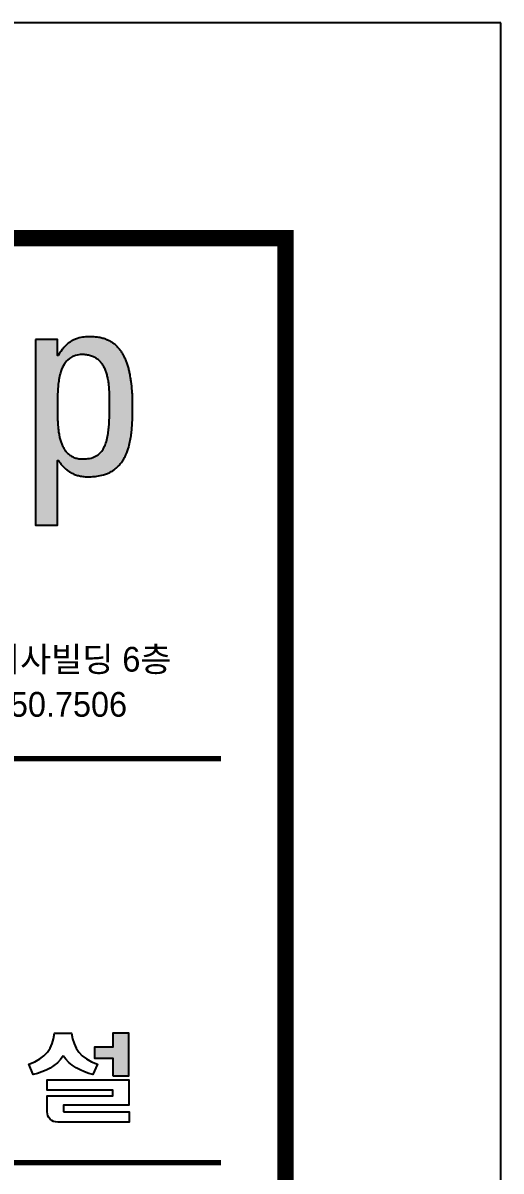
# Model space of a CAD drawing. Header units: millimetres. Extents: x -87 to 210163, y -109 to 148391.
# Drawn here: x 199069 to 210163, y 121720 to 148391 of the extents above; entities that cross this region are included whole.
import ezdxf

# ---------------------------------------------------------------- set-up
doc = ezdxf.new("R2010")
doc.units = ezdxf.units.MM
doc.header["$LTSCALE"] = 50
doc.header["$MEASUREMENT"] = 0
doc.layers.get('0').update_dxf_attribs({"linetype": 'CONTINUOUS'})
doc.layers.add('001dmp-FORM', color=253, linetype='CONTINUOUS')
doc.styles.add('돋움', font='Dotum.ttf')

# ---------------------------------------------------------------- blocks, each defined once
blk = doc.blocks.new('FORM_ELEC_SUKWOO$0$')
at = {"layer": '001dmp-FORM'}
h = blk.add_hatch(color=253, dxfattribs=at)
h.paths.add_polyline_path([(153419, 105255), (153810, 105255), (153810, 106419), (153819, 106409), (153825, 106409), (153832, 106398), (153842, 106385), (153851, 106372), (153861, 106360), (153871, 106347), (153882, 106335), (153893, 106323), (153903, 106311), (153914, 106300), (153926, 106288), (153937, 106277), (153949, 106266), (153961, 106256), (153974, 106246), (153987, 106236), (154000, 106226), (154013, 106217), (154027, 106208), (154041, 106199), (154055, 106191), (154070, 106183), (154085, 106175), (154100, 106168), (154116, 106161), (154133, 106155), (154149, 106149), (154167, 106144), (154184, 106139), (154203, 106134), (154221, 106130), (154240, 106127), (154260, 106124), (154280, 106122), (154301, 106120), (154323, 106119), (154345, 106118), (154367, 106118), (154391, 106118), (154414, 106119), (154438, 106121), (154463, 106123), (154488, 106125), (154514, 106129), (154541, 106133), (154570, 106139), (154599, 106146), (154630, 106154), (154664, 106165), (154700, 106179), (154742, 106198), (154769, 106212), (154783, 106220), (154795, 106228), (154820, 106245), (154839, 106259), (154856, 106272), (154870, 106284), (154882, 106295), (154892, 106306), (154909, 106322), (154921, 106335), (154937, 106355), (154953, 106375), (154967, 106394), (154977, 106410), (154985, 106423), (154994, 106438), (155002, 106452), (155009, 106465), (155017, 106480), (155023, 106493), (155031, 106510), (155048, 106549), (155061, 106585), (155073, 106619), (155082, 106651), (155091, 106682), (155098, 106712), (155104, 106741), (155110, 106770), (155115, 106797), (155119, 106824), (155123, 106851), (155127, 106877), (155130, 106903), (155133, 106928), (155135, 106954), (155137, 106978), (155139, 107003), (155141, 107027), (155142, 107052), (155144, 107076), (155145, 107099), (155146, 107123), (155147, 107147), (155148, 107170), (155148, 107193), (155149, 107217), (155149, 107240), (155150, 107263), (155150, 107286), (155150, 107308), (155150, 107331), (155150, 107354), (155150, 107377), (155150, 107399), (155150, 107422), (155150, 107445), (155150, 107467), (155150, 107489), (155149, 107511), (155148, 107533), (155148, 107555), (155147, 107577), (155146, 107599), (155145, 107620), (155143, 107642), (155142, 107663), (155140, 107684), (155139, 107705), (155137, 107726), (155135, 107746), (155133, 107767), (155130, 107787), (155128, 107808), (155125, 107828), (155122, 107847), (155120, 107867), (155116, 107887), (155110, 107925), (155106, 107944), (155102, 107963), (155098, 107982), (155094, 108001), (155090, 108019), (155085, 108037), (155081, 108055), (155076, 108073), (155071, 108090), (155065, 108108), (155060, 108125), (155054, 108142), (155048, 108159), (155042, 108175), (155036, 108191), (155029, 108208), (155022, 108223), (155015, 108239), (155008, 108254), (155001, 108270), (154993, 108284), (154985, 108299), (154977, 108314), (154968, 108328), (154959, 108342), (154950, 108355), (154941, 108369), (154931, 108382), (154922, 108394), (154911, 108407), (154901, 108419), (154890, 108431), (154879, 108443), (154868, 108454), (154856, 108465), (154844, 108475), (154832, 108486), (154819, 108496), (154806, 108505), (154792, 108515), (154779, 108524), (154765, 108532), (154750, 108540), (154735, 108548), (154720, 108556), (154705, 108563), (154689, 108569), (154672, 108576), (154655, 108582), (154638, 108587), (154621, 108592), (154603, 108597), (154584, 108601), (154565, 108605), (154546, 108608), (154527, 108611), (154506, 108614), (154486, 108616), (154465, 108618), (154444, 108619), (154422, 108620), (154400, 108621), (154378, 108621), (154355, 108621), (154331, 108620), (154307, 108619), (154282, 108616), (154256, 108612), (154228, 108607), (154198, 108600), (154166, 108591), (154131, 108578), (154089, 108559), (154056, 108541), (154041, 108531), (154034, 108527), (154003, 108504), (153980, 108486), (153966, 108473), (153948, 108455), (153924, 108431), (153909, 108413), (153895, 108397), (153867, 108360), (153845, 108327), (153810, 108273), (153810, 108573), (153419, 108573)])
h.paths.add_polyline_path([(154736, 107674), (154740, 107510), (154740, 107261), (154730, 107012), (154693, 106750), (154590, 106537), (154417, 106447), (154187, 106430), (154006, 106507), (153896, 106660), (153839, 106843), (153815, 107032), (153812, 107149), (153811, 107190), (153811, 107206), (153811, 107215), (153810, 107238), (153810, 107294), (153808, 107556), (153822, 107793), (153868, 108015), (153974, 108212), (154147, 108302), (154379, 108301), (154559, 108208), (154663, 108051), (154716, 107866)], flags=16)
blk.add_hatch(color=253, dxfattribs=at).paths.add_polyline_path([(154795, 95414), (155084, 95414), (155084, 96174), (154795, 96174), (154795, 95926), (154468, 95926), (154468, 95728), (154795, 95728)])
at = {"layer": '001dmp-FORM', "color": 30}
blk.add_lwpolyline([(161727, 114228), (0, 114228), (0, 0), (161727, 0)], close=True, dxfattribs=at)
at = {"layer": '001dmp-FORM', "const_width": 288}
blk.add_lwpolyline([(5769, 3846), (5769, 110382), (157881, 110382), (157881, 3846)], close=True, dxfattribs=at)
at = {"layer": '001dmp-FORM', "color": 253}
for points in [[(153419, 108573), (153419, 105255), (153810, 105255), (153810, 106409), (153825, 106409), (153832, 106398), (153842, 106385), (153851, 106372), (153861, 106360), (153871, 106347), (153882, 106335), (153893, 106323), (153903, 106311), (153914, 106300), (153926, 106288), (153937, 106277), (153949, 106266), (153961, 106256), (153974, 106246), (153987, 106236), (154000, 106226), (154013, 106217), (154027, 106208), (154041, 106199), (154055, 106191), (154070, 106183), (154085, 106175), (154100, 106168), (154116, 106161), (154133, 106155), (154149, 106149), (154167, 106144), (154184, 106139), (154203, 106134), (154221, 106130), (154240, 106127), (154260, 106124), (154280, 106122), (154301, 106120), (154323, 106119), (154345, 106118), (154367, 106118), (154391, 106118), (154414, 106119), (154438, 106121), (154463, 106123), (154488, 106125), (154514, 106129), (154541, 106133), (154570, 106139), (154599, 106146), (154630, 106154), (154664, 106165), (154700, 106179), (154742, 106198), (154769, 106212), (154783, 106220), (154795, 106228), (154820, 106245), (154839, 106259), (154856, 106272), (154870, 106284), (154882, 106295), (154892, 106306), (154909, 106322), (154921, 106335), (154937, 106355), (154953, 106375), (154967, 106394), (154977, 106410), (154985, 106423), (154994, 106438), (155002, 106452), (155009, 106465), (155017, 106480), (155023, 106493), (155031, 106510), (155048, 106549), (155061, 106585), (155073, 106619), (155082, 106651), (155091, 106682), (155098, 106712), (155104, 106741), (155110, 106770), (155115, 106797), (155119, 106824), (155123, 106851), (155127, 106877), (155130, 106903), (155133, 106928), (155135, 106954), (155137, 106978), (155139, 107003), (155141, 107027), (155142, 107052), (155144, 107076), (155145, 107099), (155146, 107123), (155147, 107147), (155148, 107170), (155148, 107193), (155149, 107217), (155149, 107240), (155150, 107263), (155150, 107286), (155150, 107308), (155150, 107331), (155150, 107354), (155150, 107377), (155150, 107399), (155150, 107422), (155150, 107445), (155150, 107467), (155150, 107489), (155149, 107511), (155148, 107533), (155148, 107555), (155147, 107577), (155146, 107599), (155145, 107620), (155143, 107642), (155142, 107663), (155140, 107684), (155139, 107705), (155137, 107726), (155135, 107746), (155133, 107767), (155130, 107787), (155128, 107808), (155125, 107828), (155122, 107847), (155120, 107867), (155116, 107887), (155110, 107925), (155106, 107944), (155102, 107963), (155098, 107982), (155094, 108001), (155090, 108019), (155085, 108037), (155081, 108055), (155076, 108073), (155071, 108090), (155065, 108108), (155060, 108125), (155054, 108142), (155048, 108159), (155042, 108175), (155036, 108191), (155029, 108208), (155022, 108223), (155015, 108239), (155008, 108254), (155001, 108270), (154993, 108284), (154985, 108299), (154977, 108314), (154968, 108328), (154959, 108342), (154950, 108355), (154941, 108369), (154931, 108382), (154922, 108394), (154911, 108407), (154901, 108419), (154890, 108431), (154879, 108443), (154868, 108454), (154856, 108465), (154844, 108475), (154832, 108486), (154819, 108496), (154806, 108505), (154792, 108515), (154779, 108524), (154765, 108532), (154750, 108540), (154735, 108548), (154720, 108556), (154705, 108563), (154689, 108569), (154672, 108576), (154655, 108582), (154638, 108587), (154621, 108592), (154603, 108597), (154584, 108601), (154565, 108605), (154546, 108608), (154527, 108611), (154506, 108614), (154486, 108616), (154465, 108618), (154444, 108619), (154422, 108620), (154400, 108621), (154378, 108621), (154355, 108621), (154331, 108620), (154307, 108619), (154282, 108616), (154256, 108612), (154228, 108607), (154198, 108600), (154166, 108591), (154131, 108578), (154089, 108559), (154056, 108541), (154041, 108531), (154034, 108527), (154003, 108504), (153980, 108486), (153966, 108473), (153948, 108455), (153924, 108431), (153909, 108413), (153895, 108397), (153867, 108360), (153845, 108327), (153819, 108287), (153810, 108287), (153810, 108573), (153419, 108573)], [(153928, 108126), (153901, 108077), (153884, 108037), (153871, 108002), (153861, 107969), (153853, 107938), (153846, 107908), (153840, 107880), (153835, 107852), (153831, 107825), (153827, 107799), (153824, 107773), (153821, 107748), (153819, 107723), (153817, 107698), (153815, 107674), (153814, 107649), (153813, 107626), (153812, 107602), (153811, 107579), (153810, 107555), (153810, 107532), (153810, 107509), (153810, 107486), (153809, 107464), (153809, 107441), (153809, 107418), (153810, 107396), (153810, 107373), (153810, 107351), (153810, 107328), (153810, 107306), (153810, 107283), (153810, 107261), (153810, 107238), (153811, 107215), (153811, 107193), (153811, 107171), (153812, 107149), (153812, 107127), (153813, 107105), (153814, 107083), (153816, 107062), (153817, 107041), (153819, 107020), (153821, 106999), (153823, 106978), (153825, 106958), (153827, 106938), (153830, 106918), (153833, 106898), (153837, 106879), (153840, 106860), (153844, 106841), (153848, 106822), (153853, 106804), (153857, 106786), (153862, 106769), (153868, 106751), (153873, 106734), (153880, 106718), (153886, 106702), (153893, 106686), (153900, 106670), (153907, 106655), (153915, 106640), (153923, 106626), (153932, 106612), (153941, 106598), (153951, 106585), (153960, 106572), (153971, 106560), (153982, 106548), (153993, 106537), (154005, 106526), (154017, 106516), (154030, 106506), (154044, 106497), (154058, 106488), (154072, 106480), (154088, 106473), (154103, 106466), (154120, 106460), (154137, 106454), (154155, 106449), (154174, 106445), (154193, 106442), (154213, 106440), (154234, 106438), (154256, 106437), (154279, 106437), (154303, 106438), (154327, 106440), (154353, 106443), (154380, 106447), (154409, 106454), (154441, 106464), (154479, 106479), (154503, 106491), (154537, 106514), (154553, 106527), (154578, 106551), (154597, 106573), (154600, 106577), (154626, 106615), (154637, 106634), (154639, 106639), (154651, 106663), (154659, 106681), (154668, 106705), (154672, 106717), (154683, 106751), (154691, 106782), (154698, 106811), (154704, 106840), (154709, 106868), (154713, 106895), (154717, 106921), (154720, 106947), (154723, 106972), (154726, 106998), (154728, 107022), (154730, 107047), (154732, 107071), (154733, 107095), (154734, 107119), (154735, 107143), (154736, 107167), (154737, 107190), (154738, 107214), (154739, 107237), (154739, 107260), (154739, 107283), (154740, 107306), (154740, 107329), (154740, 107352), (154740, 107375), (154740, 107397), (154740, 107420), (154740, 107443), (154740, 107465), (154740, 107488), (154740, 107510), (154740, 107533), (154739, 107555), (154739, 107577), (154738, 107599), (154737, 107621), (154736, 107643), (154735, 107664), (154734, 107685), (154732, 107707), (154731, 107727), (154729, 107748), (154726, 107769), (154724, 107789), (154721, 107809), (154718, 107828), (154715, 107848), (154711, 107867), (154708, 107886), (154704, 107905), (154699, 107923), (154695, 107941), (154690, 107958), (154684, 107976), (154679, 107993), (154673, 108009), (154666, 108026), (154659, 108042), (154652, 108057), (154645, 108072), (154637, 108087), (154629, 108102), (154620, 108116), (154611, 108129), (154601, 108142), (154592, 108155), (154581, 108167), (154570, 108179), (154559, 108191), (154547, 108201), (154535, 108212), (154522, 108222), (154509, 108231), (154495, 108240), (154481, 108248), (154466, 108256), (154450, 108263), (154434, 108270), (154418, 108276), (154401, 108281), (154383, 108286), (154364, 108291), (154345, 108294), (154326, 108297), (154305, 108299), (154284, 108301), (154262, 108302), (154239, 108302), (154216, 108301), (154191, 108298), (154164, 108294), (154134, 108287), (154100, 108275), (154080, 108267), (154057, 108255), (154025, 108234), (153990, 108204), (153970, 108184), (153952, 108162), (153940, 108144), (153928, 108126)], [(154795, 95414), (155084, 95414), (155084, 96174), (154795, 96174), (154795, 95926), (154468, 95926), (154468, 95728), (154795, 95728), (154795, 95414)]]:
    blk.add_lwpolyline(points, dxfattribs=at)
at = {"layer": '001dmp-FORM', "const_width": 96.2}
for points in [[(145335, 101082), (156730, 101082)], [(145335, 93862), (156730, 93862)]]:
    blk.add_lwpolyline(points, dxfattribs=at)
at = {"layer": '001dmp-FORM', "color": 253}
for points, knots in [([(153911, 95773), (154018, 95601), (154246, 95486), (154443, 95436), (154443, 95436), (154524, 95621), (154524, 95621), (154216, 95731), (154098, 95907), (154061, 96174), (154061, 96174), (153758, 96174), (153758, 96174), (153721, 95907), (153605, 95731), (153297, 95621), (153297, 95621), (153378, 95436), (153378, 95436), (153575, 95486), (153803, 95586), (153911, 95773)], [0, 0, 0, 0, 1, 1, 1, 2, 2, 2, 3, 3, 3, 4, 4, 4, 5, 5, 5, 6, 6, 6, 7, 7, 7, 7]), ([(153915, 94771), (153915, 94771), (153915, 94887), (153915, 94887), (153915, 94887), (155086, 94887), (155086, 94887), (155086, 94887), (155086, 95344), (155086, 95344), (155086, 95344), (153625, 95344), (153625, 95344), (153625, 95344), (153625, 95157), (153625, 95157), (153625, 95157), (154797, 95157), (154797, 95157), (154797, 95157), (154797, 95059), (154797, 95059), (154797, 95059), (153625, 95059), (153625, 95059), (153625, 95059), (153625, 94772), (153625, 94772), (153625, 94670), (153710, 94586), (153813, 94586), (153813, 94586), (155087, 94586), (155087, 94586), (155087, 94586), (155087, 94771), (155087, 94771), (155087, 94771), (153915, 94771), (153915, 94771)], [0, 0, 0, 0, 1, 1, 1, 2, 2, 2, 3, 3, 3, 4, 4, 4, 5, 5, 5, 6, 6, 6, 7, 7, 7, 8, 8, 8, 9, 9, 9, 10, 10, 10, 11, 11, 11, 12, 12, 12, 13, 13, 13, 13])]:
    blk.add_open_spline(points, degree=3, knots=knots, dxfattribs=at)
at = {"layer": '001dmp-FORM', "style": '돋움'}
for s, p in [('서울시 강남구 삼성동 142-22 시사빌딩 6층', (145147, 102637)), ('Tel ) 02.550.7500    Fax ) 02.550.7506', (145177, 101831))]:
    blk.add_text(s, height=442.3, dxfattribs=at).set_placement(p)
blk = doc.blocks.new('FORM_ELEC_SUKWOO')
at = {"layer": '001dmp-FORM'}
blk.add_blockref('FORM_ELEC_SUKWOO$0$', (12, -1), dxfattribs=at)

msp = doc.modelspace()

# ---------------------------------------------------------------- block references
at = {"color": 4, "xscale": 1.300026812119367, "yscale": 1.300026812119367, "zscale": 1.300026812119367}
msp.add_blockref('FORM_ELEC_SUKWOO', (-103, -108), dxfattribs=at)

doc.saveas('drawing.dxf')
